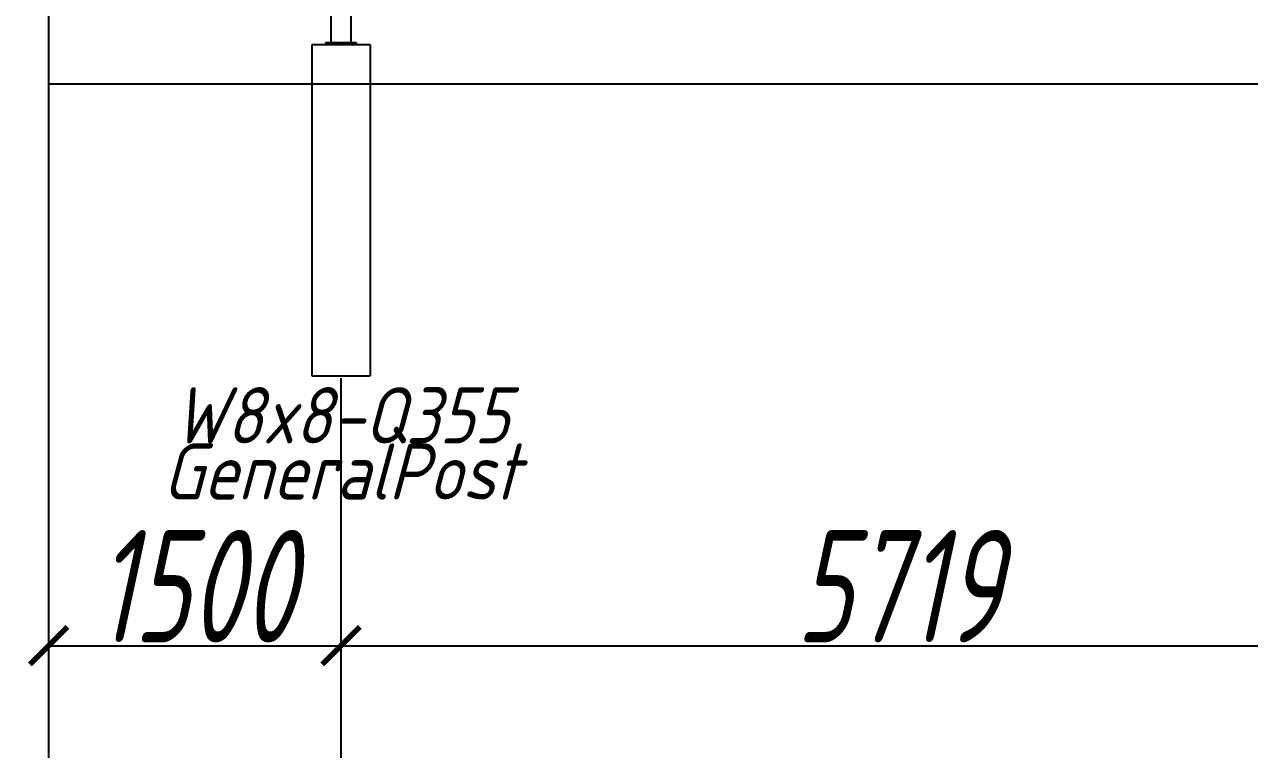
# Model space of a CAD drawing. Header units: millimetres. Extents: x -962 to 79815, y -55582 to 115780.
# Drawn here: x 3915 to 10201, y 100692 to 104414 of the extents above; entities that cross this region are included whole.
import ezdxf
from ezdxf.enums import TextEntityAlignment as Align

# ---------------------------------------------------------------- set-up
doc = ezdxf.new("R2010")
doc.units = ezdxf.units.MM
doc.linetypes.add('HIDDEN', pattern=[9.524999999999999, 6.35, -3.175])
doc.layers.add('01-Dimension', color=4, linetype='Continuous')
doc.layers.add('03-Text', color=3, linetype='Continuous')
doc.styles.add('GreenexSolar', font='gbeitc.shx', dxfattribs={"width": 0.8, "height": 576.9771428571429})
doc.dimstyles.new('GreenexSolar', dxfattribs={"dimtxt": 3, "dimasz": 1, "dimexe": 0.18, "dimexo": 0.0625, "dimgap": 0.09, "dimtad": 1, "dimtih": 1, "dimtoh": 1, "dimdec": 0, "dimzin": 0, "dimdsep": 46, "dimtxsty": 'GreenexSolar', "dimblk": 'ARCHTICK', "dimcen": 0.09, "dimclrd": 4, "dimclre": 4, "dimclrt": 3, "dimadec": 0, "dimazin": 0, "dimtfac": 1, "dimtdec": 4, "dimtofl": 0, "dimtmove": 0, "dimatfit": 3, "dimfxl": 1, "dimtolj": 1, "dimtzin": 0, "dimarcsym": 0})

# ---------------------------------------------------------------- blocks, each defined once
blk = doc.blocks.new('*U106')
at = {"color": 7, "linetype": 'Continuous', "lineweight": 25}
for p, q in [((-47.5, 115), (-53.5, 115)), ((-53.5, 115), (-53.5, 64.80740698408044)), ((-47.5, 64.80740698408044), (-53.5, 64.80740698408044)), ((-53.5, 30), (-53.5, 64.80740698408044)), ((-47.5, 115), (-47.5, 64.80740698408044)), ((-45, 107), (-47.5, 107)), ((-47.5, 64.80740698408044), (-47.5, 49.23413450036605)), ((45, 115.3000000000029), (-45, 115.3000000000029)), ((-45, -36.98166415932064), (-45, 115.3000000000029)), ((45, -36.98166415932064), (45, 115.3000000000029)), ((47.5, 107), (45, 107)), ((53.5, 115), (47.5, 115)), ((47.5, 115), (47.5, 64.80740698408044)), ((47.5, 64.80740698408044), (53.5, 64.80740698408044)), ((47.5, 49.23413450036605), (47.5, 64.80740698408044)), ((53.5, 115), (53.5, 64.80740698408044)), ((53.5, 30), (53.5, 64.80740698408044)), ((-53.5, 30), (-45, 30)), ((-47.5, 49.23413450036605), (-45, 49.23413450036605)), ((45, 49.23413450036605), (47.5, 49.23413450036605)), ((45, 30), (53.5, 30)), ((-53.5, -64.80740698408044), (-53.5, -30)), ((-53.5, -30), (-45, -30)), ((-45, -49.23413450036605), (-47.5, -49.23413450036605)), ((-47.5, -49.23413450036605), (-47.5, -64.80740698408044)), ((-45, -36.98166415932064), (45, -36.98166415932064)), ((-45, -137.3207429675531), (-45, -36.98166415932064)), ((45, -30), (53.5, -30)), ((45, -137.3207429675531), (45, -36.98166415932064)), ((47.5, -49.23413450036605), (45, -49.23413450036605)), ((47.5, -64.80740698408044), (47.5, -49.23413450036605)), ((53.5, -64.80740698408044), (53.5, -30)), ((-53.5, -64.80740698408044), (-47.5, -64.80740698408044)), ((-53.5, -64.80740698408044), (-53.5, -115)), ((-53.5, -115), (-47.5, -115)), ((-47.5, -64.80740698408044), (-47.5, -115)), ((-47.5, -107), (-45, -107)), ((45, -107), (47.5, -107)), ((53.5, -64.80740698408044), (47.5, -64.80740698408044)), ((47.5, -64.80740698408044), (47.5, -115)), ((47.5, -115), (53.5, -115)), ((53.5, -64.80740698408044), (53.5, -115)), ((-69, -348), (-69, -154)), ((-69, -154), (-61, -154)), ((-60, -151), (-68, -151)), ((-68, -151), (-68, -154)), ((-61, -348), (-61, -154)), ((-55, -154), (-61, -154)), ((-60, -151), (-60, -154)), ((55, -138), (-55, -138)), ((-55, -154), (-55, -138)), ((-55, -348), (-55, -154)), ((55, -154), (-55, -154)), ((-45, -137.3207429675531), (45, -137.3207429675531)), ((-45, -138), (-45, -137.3207429675531)), ((45, -137.3207429675531), (45, -138)), ((55, -154), (55, -138)), ((55, -348), (55, -154)), ((61, -154), (55, -154)), ((60, -151), (68, -151)), ((60, -154), (60, -151)), ((69, -154), (61, -154)), ((61, -154), (61, -348)), ((68, -154), (68, -151)), ((69, -154), (69, -348)), ((-69, -348), (-61, -348)), ((-61, -348), (-55, -348)), ((55, -348), (-55, -348)), ((-51, -348), (-51, -1844.220705048016)), ((51, -348), (51, -1844.220705048016)), ((55, -348), (61, -348)), ((69, -348), (61, -348)), ((-150, -3554.220705048031), (149.9999999999418, -3554.220705048046))]:
    blk.add_line(p, q, dxfattribs=at)
for p, q in [((-53.5, 115), (-53.5, -115.5190024596086)), ((150, -1854.220705048031), (-150, -1854.220705048031)), ((-150, -1854.220705048031), (-150, -3554.220705048031)), ((80, -1844.220705048031), (-80, -1844.220705048031)), ((-80, -1844.220705048031), (-80, -1854.220705048031)), ((80, -1854.220705048031), (80, -1844.220705048031)), ((150, -1854.220705048031), (149.9999999999418, -3554.220705048046))]:
    blk.add_line(p, q)
at = {"linetype": 'HIDDEN'}
for p, q in [((-51, -348), (-51, -253)), ((51, -253), (-51, -253)), ((51, -348), (51, -253))]:
    blk.add_line(p, q, dxfattribs=at)
at = {"color": 7, "linetype": 'Continuous', "lineweight": 25}
for centre, radius in [((-27.5, -313), 25.00000000000012), ((-27.5, -313), 11.62500000000005), ((-27.5, -313), 8.000000000000012), ((-27.5, -313), 7.199999999999905), ((27.5, -313), 15.00000000000001), ((27.5, -313), 11.6249999999998), ((27.5, -313), 7.999999999999953), ((27.5, -313), 7.20000000000001)]:
    blk.add_circle(centre, radius, dxfattribs=at)
for centre, radius, start, end in [((-55, -151), 13, 90, 180), ((-55, -151), 5, 90, 180), ((55, -151), 13, 0, 90), ((55, -151), 5, 0, 90), ((-27.5, -313), 12.55000000000008, 118.477988957449, 149.5257458297245), ((-27.5, -313), 12.55, 57.27459403244114, 87.71864159873722), ((-27.5, -313), 12.54999999999997, 356.285492948552, 27.11822795118706), ((-27.5, -343), 8.749999999999968, 214.8499045790174, 325.1500954209826), ((27.5, -313), 12.5500000000001, 216.7967027841484, 247.2407503479804), ((27.5, -343), 8.749999999999968, 214.8499045790174, 325.1500954209826), ((27.5, -313), 12.54999999999999, 278.0000977094396, 309.0478545808412)]:
    blk.add_arc(centre, radius, start, end, dxfattribs=at)
for points, knots in [([(-30.59961373644182, -299.4947271525307), (-31.48023264564108, -300.3137986741931), (-33.26056686148513, -301.9697034476121), (-35.89835077617317, -304.4231298529921), (-38.41987721971236, -306.7684241449169), (-39.9657149501727, -308.2062216404884), (-40.74571623920929, -308.9317078139575)], [0, 0, 0, 0, 0.2646074673066199, 0.5349530005679454, 0.7653458368490987, 1, 1, 1, 1]), ([(-40.74571623920929, -308.9317078139575), (-40.47668894851813, -310.1038819211826), (-39.93280045635765, -312.4736489660427), (-39.12696282035904, -315.9847500485484), (-38.35664160596207, -319.3411031509022), (-37.88439131452469, -321.3987366434158), (-37.64610250270925, -322.4369806614413)], [0, 0, 0, 0, 0.2646074673066056, 0.5349530005679459, 0.765345836849091, 1, 1, 1, 1]), ([(-17.35389749729075, -303.5630193385587), (-17.91755075939, -303.3898987522261), (-19.55983019148698, -302.8854886878398), (-22.38061578967609, -302.0191119815718), (-26.30230619956274, -300.8146031303768), (-29.00915370933944, -299.9832213935006), (-30.59961373644182, -299.4947271525307)], [0, 0, 0, 0, 0.1304301702988545, 0.3800258073832161, 0.6357223051438793, 1, 1, 1, 1]), ([(-14.25428376079071, -317.0682921860425), (-14.52331105154008, -315.8961180788174), (-15.06719954364235, -313.5263510339573), (-15.87303717964096, -310.0152499514516), (-16.64335839403793, -306.6588968490978), (-17.11560868547531, -304.6012633565842), (-17.35389749729075, -303.5630193385587)], [0, 0, 0, 0, 0.2646074673066056, 0.5349530005679459, 0.765345836849091, 1, 1, 1, 1]), ([(16.51459236687515, -304.5548345703719), (16.35653875418939, -305.7470538775087), (16.0370041046408, -308.1573460063664), (15.56357425573515, -311.7284899806837), (15.11101031501312, -315.1422396494017), (14.83356312947581, -317.235060469844), (14.69356838217936, -318.2910593664128)], [0, 0, 0, 0, 0.2646074673066156, 0.5349530005679526, 0.7653458368491061, 1, 1, 1, 1]), ([(29.32102398463758, -299.2637752039591), (28.20950497145532, -299.723006413813), (25.96236343256896, -300.6514273543144), (22.63294710573973, -302.0269970654044), (19.45027120009763, -303.3419400302664), (17.49911161127966, -304.1480741295964), (16.51459236687515, -304.5548345703719)], [0, 0, 0, 0, 0.2646074673065975, 0.5349530005679289, 0.7653458368490895, 0.9999999999999999, 0.9999999999999999, 0.9999999999999999, 0.9999999999999999]), ([(40.30643161776243, -307.7089406335872), (38.98737123643514, -306.6948969581717), (36.76563538337359, -304.9869105596299), (33.51425203651888, -302.4873701550678), (31.1734832879738, -300.6878757736267), (29.7884853593423, -299.6231418085663), (29.32102398463758, -299.2637752039591)], [0, 0, 0, 0, 0.3642762036618375, 0.613562133712671, 0.8695703636254871, 1, 1, 1, 1]), ([(38.48540763312485, -321.4451654296281), (38.64346124581061, -320.2529461224913), (38.9629958953592, -317.8426539936336), (39.43642574426485, -314.2715100193163), (39.88898968498688, -310.8577603505983), (40.16643687052419, -308.764939530156), (40.30643161776243, -307.7089406335872)], [0, 0, 0, 0, 0.2646074673066155, 0.5349530005679526, 0.7653458368491061, 1, 1, 1, 1]), ([(-37.64610250270925, -322.4369806614413), (-36.05563812510809, -322.9254762386263), (-33.37676778633613, -323.7482650610473), (-29.45639426575508, -324.952369442588), (-26.6339993524598, -325.8192404342553), (-24.96403041121084, -326.3321550605469), (-24.40038626355818, -326.5052728474693)], [0, 0, 0, 0, 0.3642762036618336, 0.6135621337126732, 0.8695703636254768, 1, 1, 1, 1]), ([(-24.40038626355818, -326.5052728474693), (-23.51976735435892, -325.6862013258069), (-21.73943313851487, -324.0302965523879), (-19.10164922382683, -321.5768701470079), (-16.58012278034585, -319.2315758550831), (-15.0342850498273, -317.7937783595116), (-14.25428376079071, -317.0682921860425)], [0, 0, 0, 0, 0.2646074673066197, 0.5349530005679453, 0.7653458368490984, 1, 1, 1, 1]), ([(14.69356838217936, -318.2910593664128), (15.16103731602198, -318.6504317821673), (16.52307079790626, -319.6975115501118), (18.86250485206256, -321.4959798690688), (22.1149803683511, -323.9963598921022), (24.3599192420952, -325.7221838943951), (25.67897601536242, -326.7362247960409)], [0, 0, 0, 0, 0.1304301702988636, 0.3800258073832199, 0.6357223051438947, 0.9999999999999999, 0.9999999999999999, 0.9999999999999999, 0.9999999999999999]), ([(25.67897601536242, -326.7362247960409), (26.79049502854468, -326.276993586187), (29.03763656743104, -325.3485726456856), (32.36705289426027, -323.9730029345956), (35.54972879990237, -322.6580599697336), (37.50088838872034, -321.8519258704036), (38.48540763312485, -321.4451654296281)], [0, 0, 0, 0, 0.2646074673065978, 0.5349530005679294, 0.7653458368490899, 1, 1, 1, 1])]:
    blk.add_open_spline(points, degree=3, knots=knots, dxfattribs=at)
blk = doc.blocks.new('_ArchTick')
at = {"color": 0, "linetype": 'ByBlock', "const_width": 0.15}
blk.add_lwpolyline([(-0.5, -0.5), (0.5, 0.5)], dxfattribs=at)
blk = doc.blocks.new('*D404')
at = {"layer": '01-Dimension', "color": 4, "lineweight": -2, "transparency": 16777216}
for p, q in [((4038.84, 106151.7739285714), (4038.84, 101190.2098092377)), ((5538.84, 102597.5532235234), (5538.84, 101190.2098092377)), ((4038.84, 101224.8284378091), (5538.84, 101224.8284378091))]:
    blk.add_line(p, q, dxfattribs=at)
at = {"layer": 'Defpoints', "color": 0, "transparency": 16777216}
for p in [(4038.84, 106163.7942857143), (5538.84, 102609.5735806663), (5538.84, 101224.8284378091)]:
    blk.add_point(p, dxfattribs=at)
at = {"layer": '01-Dimension', "color": 4, "lineweight": -2, "transparency": 16777216, "xscale": 192.3257142857143, "yscale": 192.3257142857143, "zscale": 192.3257142857143, "rotation": 180}
blk.add_blockref('_ArchTick', (4038.84, 101224.8284378091), dxfattribs=at)
at = {"layer": '01-Dimension', "color": 4, "lineweight": -2, "transparency": 16777216, "xscale": 192.3257142857143, "yscale": 192.3257142857143, "zscale": 192.3257142857143}
blk.add_blockref('_ArchTick', (5538.84, 101224.8284378091), dxfattribs=at)
at = {"layer": '01-Dimension', "color": 3, "transparency": 16777216, "insert": (4788.84, 101530.6263235234), "char_height": 576.9771428571429, "attachment_point": 5, "style": 'GreenexSolar'}
blk.add_mtext('\\A1;1500', dxfattribs=at)
blk = doc.blocks.new('*D406')
at = {"layer": '01-Dimension', "color": 4, "lineweight": -2, "transparency": 16777216}
for p, q in [((5538.84, 102597.5532235234), (5538.84, 101190.2098092377)), ((11257.84, 102597.5532235234), (11257.84, 101190.2098092377)), ((5538.84, 101224.8284378091), (11257.84, 101224.8284378091))]:
    blk.add_line(p, q, dxfattribs=at)
at = {"layer": 'Defpoints', "color": 0, "transparency": 16777216}
for p in [(5538.84, 102609.5735806663), (11257.84, 102609.5735806663), (11257.84, 101224.8284378091)]:
    blk.add_point(p, dxfattribs=at)
at = {"layer": '01-Dimension', "color": 4, "lineweight": -2, "transparency": 16777216, "xscale": 192.3257142857143, "yscale": 192.3257142857143, "zscale": 192.3257142857143, "rotation": 180}
blk.add_blockref('_ArchTick', (5538.84, 101224.8284378091), dxfattribs=at)
at = {"layer": '01-Dimension', "color": 4, "lineweight": -2, "transparency": 16777216, "xscale": 192.3257142857143, "yscale": 192.3257142857143, "zscale": 192.3257142857143}
blk.add_blockref('_ArchTick', (11257.84, 101224.8284378091), dxfattribs=at)
at = {"layer": '01-Dimension', "color": 3, "transparency": 16777216, "insert": (8398.34, 101530.6263235234), "char_height": 576.9771428571429, "attachment_point": 5, "style": 'GreenexSolar'}
blk.add_mtext('\\A1;5719', dxfattribs=at)
blk = doc.blocks.new('*D415')
at = {"layer": '01-Dimension', "color": 4, "lineweight": -2, "transparency": 16777216}
for p, q in [((4038.84, 102597.5532235234), (4038.84, 95420.43838066625)), ((36538.84, 102597.5532235234), (36538.84, 95420.43838066625)), ((36538.84, 95455.05700923769), (4038.84, 95455.05700923769))]:
    blk.add_line(p, q, dxfattribs=at)
at = {"layer": 'Defpoints', "color": 0, "transparency": 16777216}
for p in [(4038.84, 102609.5735806663), (36538.84, 102609.5735806663), (4038.84, 95455.05700923769)]:
    blk.add_point(p, dxfattribs=at)
at = {"layer": '01-Dimension', "color": 4, "lineweight": -2, "transparency": 16777216, "xscale": 192.3257142857143, "yscale": 192.3257142857143, "zscale": 192.3257142857143, "rotation": 180}
blk.add_blockref('_ArchTick', (4038.84, 95455.05700923769), dxfattribs=at)
at = {"layer": '01-Dimension', "color": 4, "lineweight": -2, "transparency": 16777216, "xscale": 192.3257142857143, "yscale": 192.3257142857143, "zscale": 192.3257142857143}
blk.add_blockref('_ArchTick', (36538.84, 95455.05700923769), dxfattribs=at)
at = {"layer": '01-Dimension', "color": 3, "transparency": 16777216, "insert": (20288.84, 95760.85489495198), "char_height": 576.9771428571429, "attachment_point": 5, "style": 'GreenexSolar'}
blk.add_mtext('\\A1;32500', dxfattribs=at)
blk = doc.blocks.new('*D416')
at = {"layer": '01-Dimension', "color": 4, "lineweight": -2, "transparency": 16777216}
for p, q in [((5538.84, 102597.5532235234), (5538.84, 96574.39266638053)), ((36538.84, 102597.5532235234), (36538.84, 96574.39266638053)), ((36538.84, 96609.01129495197), (5538.84, 96609.01129495197))]:
    blk.add_line(p, q, dxfattribs=at)
at = {"layer": 'Defpoints', "color": 0, "transparency": 16777216}
for p in [(5538.84, 102609.5735806663), (36538.84, 102609.5735806663), (5538.84, 96609.01129495197)]:
    blk.add_point(p, dxfattribs=at)
at = {"layer": '01-Dimension', "color": 4, "lineweight": -2, "transparency": 16777216, "xscale": 192.3257142857143, "yscale": 192.3257142857143, "zscale": 192.3257142857143, "rotation": 180}
blk.add_blockref('_ArchTick', (5538.84, 96609.01129495197), dxfattribs=at)
at = {"layer": '01-Dimension', "color": 4, "lineweight": -2, "transparency": 16777216, "xscale": 192.3257142857143, "yscale": 192.3257142857143, "zscale": 192.3257142857143}
blk.add_blockref('_ArchTick', (36538.84, 96609.01129495197), dxfattribs=at)
at = {"layer": '01-Dimension', "color": 3, "transparency": 16777216, "insert": (21038.84, 96914.80918066626), "char_height": 576.9771428571429, "attachment_point": 5, "style": 'GreenexSolar'}
blk.add_mtext('\\A1;31000', dxfattribs=at)

msp = doc.modelspace()

# ---------------------------------------------------------------- linework, layer by layer
msp.add_line((4038.84, 104109.5735806663), (65482.84, 104109.5735806663))

# ---------------------------------------------------------------- block references
msp.add_blockref('*U106', (5538.84, 106163.7942857143))

# ---------------------------------------------------------------- texts
at = {"layer": '03-Text', "style": 'GreenexSolar'}
for s, p in [('W8x8-Q355', (5538.84, 102551.8758663805)), ('GeneralPost', (5538.84, 102263.387294952))]:
    msp.add_text(s, height=288.4885714285714, dxfattribs=at).set_placement(p, align=Align.TOP_CENTER)

# ---------------------------------------------------------------- dimensions: what is measured, and where the dimension line sits
at = {"layer": '01-Dimension'}
for base, p1, p2, picture, middle in [((5538.84, 101224.8284378091), (4038.84, 106163.7942857143), (5538.84, 102609.5735806663), '*D404', (4788.84, 101530.6263235234)), ((4038.84, 95455.05700923769), (36538.84, 102609.5735806663), (4038.84, 102609.5735806663), '*D415', (20288.84, 95760.85489495198)), ((11257.84, 101224.8284378091), (5538.84, 102609.5735806663), (11257.84, 102609.5735806663), '*D406', (8398.34, 101530.6263235234)), ((5538.84, 96609.01129495197), (36538.84, 102609.5735806663), (5538.84, 102609.5735806663), '*D416', (21038.84, 96914.80918066626))]:
    dim = msp.add_linear_dim(base=base, p1=p1, p2=p2, dimstyle='GreenexSolar', override={"dimscale": 192.3257142857143}, dxfattribs=at)
    dim.commit()
    dim.dimension.update_dxf_attribs({"geometry": picture, "text_midpoint": middle})

doc.saveas('drawing.dxf')
